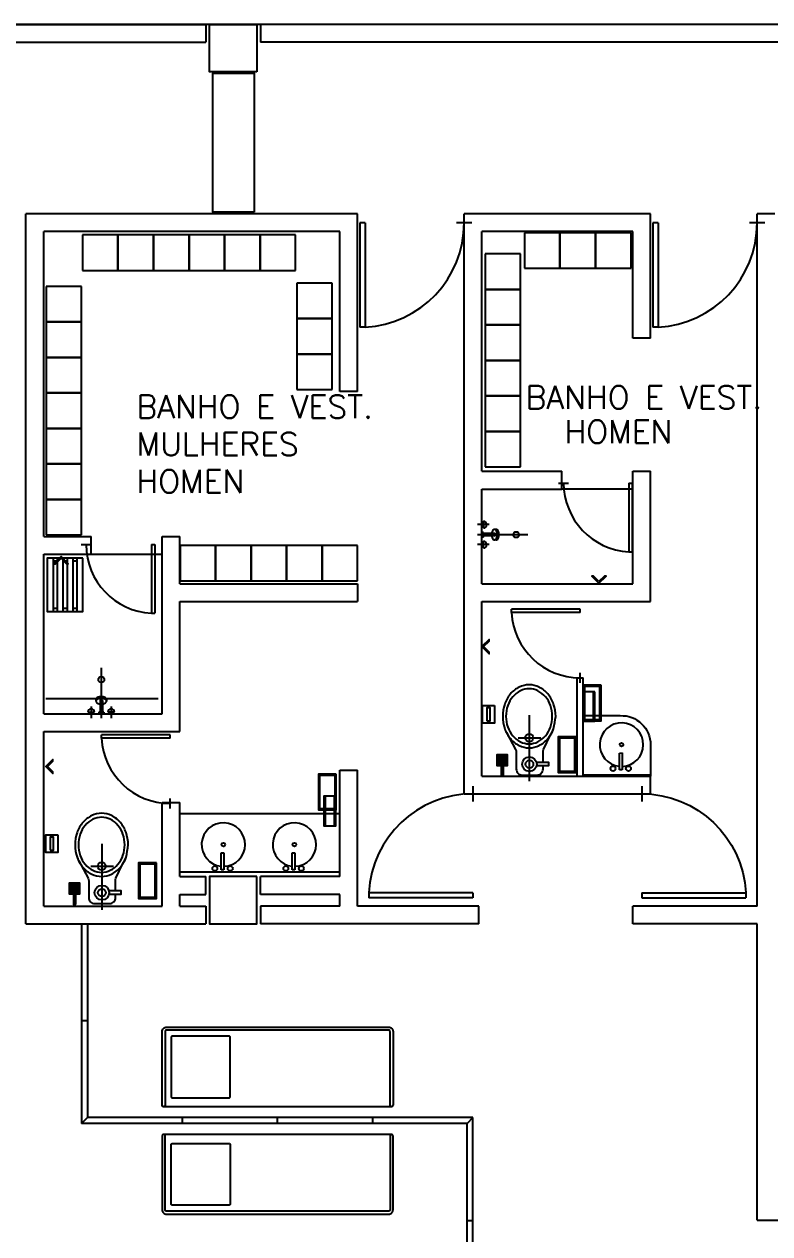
# Model space of a CAD drawing. Extents: x -358 to -207, y -206 to -105.
# Drawn here: x -258.08 to -251.78, y -144.05 to -133.83 of the extents above; entities that cross this region are included whole.
import ezdxf

# ---------------------------------------------------------------- set-up
doc = ezdxf.new("R2010")
doc.units = 0
doc.header["$LTSCALE"] = 1.5
doc.header["$MEASUREMENT"] = 0
doc.layers.get('0').update_dxf_attribs({"linetype": 'CONTINUOUS'})
for name, color, linetype in [('8CMOB01', 8, 'CONTINUOUS'), ('9CCOLUMNA', 5, 'CONTINUOUS'), ('AREAS', 253, 'CONTINUOUS'), ('CCCANCEL', 6, 'CONTINUOUS'), ('CCPTAS', 6, 'CONTINUOUS'), ('MSAN', 6, 'CONTINUOUS'), ('RCMURO01', 3, 'CONTINUOUS')]:
    doc.layers.add(name, color=color, linetype=linetype)
doc.styles.add('REG-60', font='ROMANS.shx', dxfattribs={"height": 0.195})

# ---------------------------------------------------------------- blocks, each defined once
blk = doc.blocks.new('PTA-I')
for p, q in [((-1, 0), (-1, 1)), ((-0.95, 1), (-1, 1)), ((-0.95, 0), (-0.95, 1)), ((-0.95, 0), (-1, 0)), ((0.073, 0), (-0.073, 0))]:
    blk.add_line(p, q)
blk.add_arc((-1.002, -0.001), 1.002, 0.0552, 87.0072)
blk = doc.blocks.new('PTA-D')
for p, q in [((0.95, 0), (0.95, 1)), ((0.95, 1), (1, 1)), ((1, 0), (1, 1)), ((-0.073, 0), (0.073, 0)), ((0.95, 0), (1, 0))]:
    blk.add_line(p, q)
blk.add_arc((1.002, -0.001), 1.002, 92.9928, 179.9448)
blk = doc.blocks.new('VB')
at = {"layer": 'MSAN'}
for p, q in [((-0.154, 0.147), (-0.138, 0.164)), ((-0.053, 0.046), (-0.154, 0.147)), ((-0.138, 0.164), (-0.037, 0.063)), ((-0.037, 0.063), (-0.053, 0.046))]:
    blk.add_line(p, q, dxfattribs=at)
blk.add_lwpolyline([(-0.128, 0.121), (-0.128, 0.121)], dxfattribs=at)
for centre, radius in [((-0.092, 0.194), 0.0208), ((-0.184, 0.102), 0.0208), ((0, 0), 0.0154)]:
    blk.add_circle(centre, radius, dxfattribs=at)
blk.add_arc((0, 0), 0.184, 136.4231, 129.262, dxfattribs=at)
blk = doc.blocks.new('8')
at = {"layer": 'MSAN'}
for p, q in [((0.123, 0.04), (-0.127, 0.04)), ((-0.127, -0.04), (0.123, -0.04))]:
    blk.add_line(p, q, dxfattribs=at)
blk.add_lwpolyline([(0.123, -0.05), (0.123, 0.05), (-0.127, 0.05), (-0.127, -0.05)], close=True, dxfattribs=at)
blk = doc.blocks.new('PAP')
at = {"layer": 'MSAN', "color": 6}
for points in [[(0.144, -0.077), (0.144, 0.073), (-0.156, 0.073), (-0.156, -0.077)], [(0.134, -0.067), (0.134, 0.063), (-0.146, 0.063), (-0.146, -0.067)]]:
    blk.add_lwpolyline(points, close=True, dxfattribs=at)
blk = doc.blocks.new('4')
at = {"layer": 'MSAN'}
for p, q in [((0, 0.045), (0, -0.514)), ((-0.054, -0.088), (-0.163, -0.088)), ((0.276, -0.102), (0.186, -0.102)), ((0.241, -0.09), (0.221, -0.09)), ((-0.163, -0.115), (-0.056, -0.115)), ((0.276, -0.112), (0.186, -0.112)), ((0.276, -0.122), (0.186, -0.122)), ((0.276, -0.132), (0.186, -0.132)), ((0.276, -0.142), (0.186, -0.142)), ((0.276, -0.152), (0.186, -0.152)), ((0.276, -0.162), (0.186, -0.162)), ((0.276, -0.172), (0.186, -0.172)), ((0.095, -0.323), (-0.096, -0.323))]:
    blk.add_line(p, q, dxfattribs=at)
blk.add_lwpolyline([(0.221, 0), (0.221, -0.09), (0.186, -0.09), (0.186, -0.18), (0.276, -0.18), (0.276, -0.09), (0.241, -0.09), (0.241, 0)], close=True, dxfattribs=at)
blk.add_lwpolyline([(0.196, -0.368), (0.118, -0.224, -0.124861), (0.112, -0.2), (0.112, -0.058, 0.414214), (0.063, -0.008), (-0.064, -0.008, 0.414214), (-0.114, -0.058), (-0.114, -0.088), (-0.163, -0.088), (-0.163, -0.115), (-0.114, -0.115), (-0.114, -0.202, -0.109858), (-0.118, -0.223), (-0.174, -0.341, 0.061992), (-0.203, -0.4, 0.020986), (-0.221, -0.504, 0.083945), (-0.203, -0.608, 0.09123), (-0.155, -0.693, 0.103863), (-0.08, -0.751, 0.114983), (0.003, -0.771, 0.114983), (0.087, -0.751, 0.103863), (0.162, -0.693, 0.09123), (0.21, -0.608, 0.083945), (0.227, -0.504, 0.083945), (0.21, -0.4, 0.048605), (0.188, -0.353)], format="xyb", dxfattribs=at)
for points in [[(-0.08, -0.751, 0.114983), (0.003, -0.771, 0.114983), (0.087, -0.751, 0.103863), (0.162, -0.693, 0.09123), (0.21, -0.608, 0.083945), (0.227, -0.504, 0.083945), (0.21, -0.4, 0.09123), (0.162, -0.316, 0.103863), (0.087, -0.257, 0.114983), (0.003, -0.238, 0.114983), (-0.08, -0.257, 0.103863), (-0.155, -0.316, 0.09123), (-0.203, -0.4, 0.020986), (-0.221, -0.504, 0.083945), (-0.203, -0.608, 0.09123), (-0.155, -0.693, 0.103863)], [(0.003, -0.272, 0.114859), (-0.07, -0.289, 0.103833), (-0.135, -0.34, 0.091287), (-0.177, -0.414, 0.084042), (-0.192, -0.504, 0.084042), (-0.177, -0.595, 0.091287), (-0.135, -0.669, 0.103833), (-0.07, -0.72, 0.114859), (0.003, -0.737, 0.114859), (0.077, -0.72, 0.103833), (0.142, -0.669, 0.091287), (0.184, -0.595, 0.084042), (0.199, -0.504, 0.084042), (0.184, -0.414, 0.091287), (0.142, -0.34, 0.103833), (0.077, -0.289, 0.114859)]]:
    blk.add_lwpolyline(points, format="xyb", close=True, dxfattribs=at)
for centre, radius in [((0.001, -0.1), 0.0616), ((0.001, -0.1), 0.0329), ((0.002, -0.323), 0.0335)]:
    blk.add_circle(centre, radius, dxfattribs=at)
blk = doc.blocks.new('2')
at = {"layer": 'MSAN'}
for points in [[(0.067, -0.053), (-0.083, -0.053), (-0.083, 0.047), (0.067, 0.047)], [(-0.063, 0.012), (-0.063, -0.018), (0.047, -0.018), (0.047, 0.012)]]:
    blk.add_lwpolyline(points, close=True, dxfattribs=at)
blk = doc.blocks.new('6')
at = {"layer": 'MSAN'}
blk.add_lwpolyline([(0.014, 0), (0.06, 0.046), (0.06, 0.06), (0, 0), (0.06, -0.06), (0.06, -0.046)], close=True, dxfattribs=at)
blk = doc.blocks.new('BA')
at = {"layer": 'MSAN'}
for p, q in [((-0.227, 0.097), (0.223, 0.097)), ((0.223, 0.064), (-0.227, 0.064)), ((-0.227, 0.014), (0.223, 0.014)), ((-0.202, 0.064), (-0.202, 0.097)), ((-0.202, -0.019), (-0.202, 0.014)), ((0.198, 0.064), (0.198, 0.097)), ((0.198, -0.019), (0.198, 0.014)), ((0.223, -0.019), (-0.227, -0.019)), ((-0.227, -0.069), (0.223, -0.069)), ((0.223, -0.102), (-0.227, -0.102)), ((-0.202, -0.102), (-0.202, -0.069)), ((0.198, -0.102), (0.198, -0.069))]:
    blk.add_line(p, q, dxfattribs=at)
blk.add_lwpolyline([(0.223, -0.152), (0.223, -0.102), (0.223, -0.069), (0.223, -0.019), (0.223, 0.014), (0.223, 0.064), (0.223, 0.097), (0.223, 0.148), (-0.227, 0.148), (-0.227, 0.097), (-0.227, 0.064), (-0.227, 0.014), (-0.227, -0.019), (-0.227, -0.069), (-0.227, -0.102), (-0.227, -0.152)], close=True, dxfattribs=at)

msp = doc.modelspace()

# ---------------------------------------------------------------- linework, layer by layer
at = {"layer": '8CMOB01'}
for p, q in [((-254.972, -142.975), (-256.897, -142.975)), ((-254.972, -143.21), (-256.897, -143.21))]:
    msp.add_line(p, q, dxfattribs=at)
at = {"layer": '8CMOB01', "color": 8}
msp.add_lwpolyline([(-256.132, -135.415), (-256.482, -135.415), (-256.482, -134.242), (-256.132, -134.242)], close=True, dxfattribs=at)
at = {"layer": '8CMOB01'}
for points in [[(-256.872, -142.327, 0.414214), (-256.885, -142.34), (-256.885, -142.962, -1), (-256.91, -142.962), (-256.91, -142.34, -0.414214), (-256.872, -142.302), (-254.997, -142.302, -0.414214), (-254.96, -142.34), (-254.96, -142.962, -1), (-254.985, -142.962), (-254.985, -142.34, 0.414214), (-254.997, -142.327)], [(-256.835, -142.887, 0.414214), (-256.822, -142.9), (-256.347, -142.9, 0.414214), (-256.335, -142.887), (-256.335, -142.39, 0.414214), (-256.347, -142.377), (-256.822, -142.377, 0.414214), (-256.835, -142.39)], [(-256.872, -143.857, -0.414214), (-256.885, -143.845), (-256.885, -143.222, 1), (-256.91, -143.222), (-256.91, -143.845, 0.414214), (-256.872, -143.882), (-254.997, -143.882, 0.414214), (-254.96, -143.845), (-254.96, -143.222, 1), (-254.985, -143.222), (-254.985, -143.845, -0.414214), (-254.997, -143.857)], [(-256.835, -143.297, -0.414214), (-256.822, -143.285), (-256.347, -143.285, -0.414214), (-256.335, -143.297), (-256.335, -143.795, -0.414214), (-256.347, -143.807), (-256.822, -143.807, -0.414214), (-256.835, -143.795)]]:
    msp.add_lwpolyline(points, format="xyb", close=True, dxfattribs=at)
at = {"layer": '9CCOLUMNA'}
for points in [[(-256.11, -134.23), (-256.51, -134.23), (-256.51, -133.83), (-256.11, -133.83)], [(-256.11, -141.03), (-256.51, -141.03), (-256.51, -141.43), (-256.11, -141.43)]]:
    msp.add_lwpolyline(points, close=True, dxfattribs=at)
at = {"layer": 'AREAS'}
msp.add_lwpolyline([(-229.284, -133.83), (-270.91, -133.83), (-270.91, -151.83), (-273.93, -151.83), (-273.93, -155.83), (-263.71, -155.83), (-263.71, -191.83), (-225.63, -191.83), (-225.63, -166.817), (-219.21, -166.817), (-219.21, -158.85), (-222.81, -158.85), (-222.81, -148.48), (-227.603, -148.48, 0.916198)], format="xyb", close=True, dxfattribs=at)
at = {"layer": 'CCCANCEL', "color": 6}
for p, q in [((-253.405, -140.18), (-253.405, -139.35)), ((-253.405, -139.35), (-253.355, -139.35)), ((-253.355, -140.18), (-253.355, -139.35))]:
    msp.add_line(p, q, dxfattribs=at)
at = {"layer": 'CCPTAS'}
for p, q in [((-257.59, -141.43), (-257.59, -143.117)), ((-257.54, -141.43), (-257.54, -143.067)), ((-257.54, -142.249), (-257.59, -142.249)), ((-257.54, -143.067), (-257.59, -143.117)), ((-254.285, -143.067), (-257.54, -143.067)), ((-256.741, -143.067), (-256.741, -143.117)), ((-255.938, -143.067), (-255.938, -143.117)), ((-255.134, -143.067), (-255.134, -143.117)), ((-254.285, -143.067), (-254.335, -143.117)), ((-254.285, -144.755), (-254.285, -143.067)), ((-254.335, -143.117), (-257.59, -143.117)), ((-254.335, -144.755), (-254.335, -143.117)), ((-254.335, -143.936), (-254.285, -143.936))]:
    msp.add_line(p, q, dxfattribs=at)
at = {"layer": 'MSAN', "color": 6}
for p, q in [((-257.583, -135.608), (-257.583, -135.908)), ((-257.283, -135.608), (-257.583, -135.608)), ((-257.283, -135.908), (-257.283, -135.608)), ((-257.283, -135.608), (-257.283, -135.908)), ((-256.983, -135.608), (-257.283, -135.608)), ((-256.983, -135.908), (-256.983, -135.608)), ((-256.983, -135.608), (-256.983, -135.908)), ((-256.683, -135.608), (-256.983, -135.608)), ((-256.383, -135.608), (-256.683, -135.608)), ((-256.683, -135.608), (-256.683, -135.908)), ((-256.683, -135.908), (-256.683, -135.608)), ((-256.383, -135.908), (-256.383, -135.608)), ((-256.383, -135.608), (-256.383, -135.908)), ((-256.083, -135.608), (-256.383, -135.608)), ((-256.083, -135.608), (-256.083, -135.908)), ((-256.083, -135.908), (-256.083, -135.608)), ((-255.783, -135.608), (-256.083, -135.608)), ((-255.783, -135.908), (-255.783, -135.608)), ((-253.85, -135.589), (-253.85, -135.889)), ((-253.55, -135.589), (-253.85, -135.589)), ((-253.55, -135.889), (-253.55, -135.589)), ((-253.55, -135.589), (-253.55, -135.889)), ((-253.25, -135.589), (-253.55, -135.589)), ((-252.95, -135.589), (-253.25, -135.589)), ((-253.25, -135.589), (-253.25, -135.889)), ((-253.25, -135.889), (-253.25, -135.589)), ((-252.95, -135.889), (-252.95, -135.589)), ((-253.883, -135.768), (-254.183, -135.768)), ((-254.183, -135.768), (-254.183, -136.068)), ((-253.883, -136.068), (-253.883, -135.768)), ((-257.583, -135.908), (-257.283, -135.908)), ((-257.283, -135.908), (-256.983, -135.908)), ((-256.983, -135.908), (-256.683, -135.908)), ((-256.683, -135.908), (-256.383, -135.908)), ((-256.383, -135.908), (-256.083, -135.908)), ((-256.083, -135.908), (-255.783, -135.908)), ((-253.85, -135.889), (-253.55, -135.889)), ((-253.55, -135.889), (-253.25, -135.889)), ((-253.25, -135.889), (-252.95, -135.889)), ((-257.591, -136.043), (-257.891, -136.043)), ((-257.891, -136.043), (-257.891, -136.343)), ((-257.591, -136.343), (-257.591, -136.043)), ((-255.473, -136.015), (-255.773, -136.015)), ((-255.773, -136.015), (-255.773, -136.315)), ((-255.473, -136.315), (-255.473, -136.015)), ((-254.183, -136.068), (-253.883, -136.068)), ((-253.883, -136.068), (-254.183, -136.068)), ((-254.183, -136.068), (-254.183, -136.368)), ((-253.883, -136.368), (-253.883, -136.068)), ((-257.891, -136.343), (-257.591, -136.343)), ((-257.591, -136.343), (-257.891, -136.343)), ((-257.891, -136.343), (-257.891, -136.643)), ((-257.591, -136.643), (-257.591, -136.343)), ((-255.473, -136.315), (-255.773, -136.315)), ((-255.773, -136.315), (-255.773, -136.615)), ((-255.773, -136.315), (-255.473, -136.315)), ((-255.473, -136.615), (-255.473, -136.315)), ((-254.183, -136.368), (-253.883, -136.368)), ((-253.883, -136.368), (-254.183, -136.368)), ((-254.183, -136.368), (-254.183, -136.668)), ((-253.883, -136.668), (-253.883, -136.368)), ((-257.891, -136.643), (-257.891, -136.943)), ((-257.591, -136.643), (-257.891, -136.643)), ((-257.891, -136.643), (-257.591, -136.643)), ((-257.591, -136.943), (-257.591, -136.643)), ((-255.773, -136.615), (-255.773, -136.915)), ((-255.773, -136.615), (-255.473, -136.615)), ((-255.473, -136.615), (-255.773, -136.615)), ((-255.473, -136.915), (-255.473, -136.615)), ((-254.183, -136.668), (-254.183, -136.968)), ((-253.883, -136.668), (-254.183, -136.668)), ((-254.183, -136.668), (-253.883, -136.668)), ((-253.883, -136.968), (-253.883, -136.668)), ((-257.891, -136.943), (-257.591, -136.943)), ((-257.591, -136.943), (-257.891, -136.943)), ((-257.891, -136.943), (-257.891, -137.243)), ((-257.591, -137.243), (-257.591, -136.943)), ((-255.773, -136.915), (-255.473, -136.915)), ((-254.183, -136.968), (-253.883, -136.968)), ((-253.883, -136.968), (-254.183, -136.968)), ((-254.183, -136.968), (-254.183, -137.268)), ((-253.883, -137.268), (-253.883, -136.968)), ((-257.591, -137.243), (-257.891, -137.243)), ((-257.891, -137.243), (-257.891, -137.543)), ((-257.891, -137.243), (-257.591, -137.243)), ((-257.591, -137.543), (-257.591, -137.243)), ((-253.883, -137.268), (-254.183, -137.268)), ((-254.183, -137.268), (-254.183, -137.568)), ((-254.183, -137.268), (-253.883, -137.268)), ((-253.883, -137.568), (-253.883, -137.268)), ((-257.891, -137.543), (-257.591, -137.543)), ((-257.591, -137.543), (-257.891, -137.543)), ((-257.891, -137.543), (-257.891, -137.843)), ((-257.591, -137.843), (-257.591, -137.543)), ((-254.183, -137.568), (-253.883, -137.568)), ((-252.935, -137.755), (-253.535, -137.755)), ((-257.891, -137.843), (-257.891, -138.143)), ((-257.891, -137.843), (-257.591, -137.843)), ((-257.591, -137.843), (-257.891, -137.843)), ((-257.591, -138.143), (-257.591, -137.843)), ((-254.148, -138.056), (-254.248, -138.056)), ((-254.195, -138.028), (-254.195, -138.084)), ((-257.891, -138.143), (-257.591, -138.143)), ((-253.822, -138.141), (-254.248, -138.141)), ((-254.196, -138.121), (-254.204, -138.121)), ((-254.196, -138.161), (-254.204, -138.161)), ((-254.196, -138.161), (-254.196, -138.121)), ((-254.1, -138.131), (-254.196, -138.131)), ((-254.1, -138.151), (-254.196, -138.151)), ((-254.089, -138.096), (-254.103, -138.096)), ((-254.089, -138.185), (-254.103, -138.185)), ((-256.459, -138.232), (-256.759, -138.232)), ((-256.759, -138.232), (-256.759, -138.532)), ((-256.459, -138.532), (-256.459, -138.232)), ((-256.159, -138.232), (-256.459, -138.232)), ((-256.459, -138.232), (-256.459, -138.532)), ((-255.859, -138.232), (-256.159, -138.232)), ((-256.159, -138.232), (-256.159, -138.532)), ((-256.159, -138.532), (-256.159, -138.232)), ((-255.559, -138.232), (-255.859, -138.232)), ((-255.859, -138.232), (-255.859, -138.532)), ((-255.859, -138.532), (-255.859, -138.232)), ((-255.259, -138.232), (-255.559, -138.232)), ((-255.559, -138.232), (-255.559, -138.532)), ((-255.559, -138.532), (-255.559, -138.232)), ((-255.259, -138.532), (-255.259, -138.232)), ((-254.148, -138.225), (-254.248, -138.225)), ((-254.195, -138.253), (-254.195, -138.197)), ((-257.51, -138.305), (-256.91, -138.305)), ((-256.759, -138.532), (-256.459, -138.532)), ((-256.459, -138.532), (-256.159, -138.532)), ((-256.159, -138.532), (-255.859, -138.532)), ((-255.859, -138.532), (-255.559, -138.532)), ((-255.559, -138.532), (-255.259, -138.532)), ((-257.424, -139.266), (-257.424, -139.692)), ((-257.509, -139.593), (-257.509, -139.692)), ((-257.469, -139.534), (-257.469, -139.547)), ((-257.434, -139.544), (-257.434, -139.641)), ((-257.414, -139.544), (-257.414, -139.641)), ((-257.38, -139.534), (-257.38, -139.547)), ((-257.34, -139.593), (-257.34, -139.692)), ((-257.537, -139.64), (-257.481, -139.64)), ((-257.444, -139.641), (-257.444, -139.649)), ((-257.404, -139.641), (-257.444, -139.641)), ((-257.404, -139.641), (-257.404, -139.649)), ((-257.312, -139.64), (-257.368, -139.64)), ((-255.41, -140.5), (-256.76, -140.5))]:
    msp.add_line(p, q, dxfattribs=at)
at = {"layer": 'MSAN'}
for p, q in [((-257.893, -139.525), (-256.943, -139.525)), ((-253.355, -140.17), (-252.785, -140.17)), ((-256.76, -140.99), (-255.41, -140.99))]:
    msp.add_line(p, q, dxfattribs=at)
for points in [[(-253.355, -139.67), (-253.041, -139.67, -0.42759), (-252.785, -139.915), (-252.785, -140.18)], [(-257.197, -140.762, 0.083945), (-257.215, -140.658, 0.09123), (-257.263, -140.573, 0.103863), (-257.337, -140.515, 0.114983), (-257.421, -140.495, 0.114983), (-257.505, -140.515, 0.103863), (-257.58, -140.573, 0.09123), (-257.628, -140.658, 0.083945), (-257.645, -140.762, 0.083945), (-257.628, -140.866, 0.048605), (-257.606, -140.913)]]:
    msp.add_lwpolyline(points, format="xyb", dxfattribs=at)
at = {"layer": 'MSAN', "color": 6}
for centre in [(-253.92, -138.141), (-257.424, -139.365)]:
    msp.add_circle(centre, 0.025, dxfattribs=at)
for centre, radius, start, end in [((-254.196, -138.056), 0.0282, 271.3867, 88.6133), ((-254.042, -138.141), 0.0848, 167.6853, 173.2254), ((-254.042, -138.141), 0.0848, 186.7746, 192.3147), ((-254.072, -138.134), 0.0538, 152.2094, 167.6853), ((-254.072, -138.147), 0.0538, 192.3147, 207.7906), ((-254.091, -138.124), 0.0323, 128.1651, 152.2094), ((-254.091, -138.157), 0.0323, 207.7906, 231.8349), ((-254.103, -138.109), 0.0131, 90, 128.1651), ((-254.103, -138.172), 0.0131, 231.8349, 270), ((-254.103, -138.109), 0.0131, 51.8349, 90), ((-254.103, -138.172), 0.0131, 270, 308.1651), ((-254.1, -138.132), 0.00175, 43.5913, 90), ((-254.1, -138.149), 0.00175, 270, 316.4087), ((-254.104, -138.136), 0.0074, 21.5209, 43.5913), ((-254.104, -138.145), 0.0074, 316.4087, 338.4791), ((-254.11, -138.139), 0.0145, 9.2766, 21.5209), ((-254.11, -138.142), 0.0145, 338.4791, 350.7234), ((-254.121, -138.141), 0.0253, 0, 9.2766), ((-254.121, -138.141), 0.0253, 350.7234, 360), ((-254.115, -138.124), 0.0323, 27.7906, 51.8349), ((-254.115, -138.157), 0.0323, 308.1651, 332.2094), ((-254.089, -138.109), 0.0131, 51.8349, 90), ((-254.089, -138.172), 0.0131, 270, 308.1651), ((-254.134, -138.134), 0.0538, 12.3147, 27.7906), ((-254.134, -138.147), 0.0538, 332.2094, 347.6853), ((-254.101, -138.124), 0.0323, 27.7906, 51.8349), ((-254.164, -138.141), 0.0848, 360, 12.3147), ((-254.164, -138.141), 0.0848, 347.6853, 0), ((-254.101, -138.157), 0.0323, 308.1651, 332.2094), ((-254.12, -138.134), 0.0538, 12.3147, 27.7906), ((-254.12, -138.147), 0.0538, 332.2094, 347.6853), ((-254.15, -138.141), 0.0848, 360, 12.3147), ((-254.15, -138.141), 0.0848, 347.6853, 0), ((-254.196, -138.225), 0.0282, 271.3867, 88.6133), ((-257.441, -139.545), 0.0323, 117.7906, 141.8349), ((-257.431, -139.565), 0.0538, 102.3147, 117.7906), ((-257.424, -139.595), 0.0848, 90, 102.3147), ((-257.424, -139.595), 0.0848, 77.6853, 90), ((-257.418, -139.565), 0.0538, 62.2094, 77.6853), ((-257.408, -139.545), 0.0323, 38.1651, 62.2094), ((-257.509, -139.64), 0.0282, 1.3867, 178.6133), ((-257.456, -139.534), 0.0131, 141.8349, 180), ((-257.456, -139.547), 0.0131, 141.8349, 180), ((-257.456, -139.547), 0.0131, 180, 218.1651), ((-257.441, -139.559), 0.0323, 117.7906, 141.8349), ((-257.441, -139.536), 0.0323, 218.1651, 242.2094), ((-257.431, -139.578), 0.0538, 102.3147, 117.7906), ((-257.431, -139.517), 0.0538, 242.2094, 257.6853), ((-257.424, -139.609), 0.0848, 90, 102.3147), ((-257.424, -139.486), 0.0848, 257.6853, 263.2254), ((-257.429, -139.548), 0.0074, 111.5209, 133.5913), ((-257.433, -139.544), 0.00175, 133.5913, 180), ((-257.426, -139.555), 0.0145, 99.2766, 111.5209), ((-257.424, -139.566), 0.0253, 90, 99.2766), ((-257.424, -139.609), 0.0848, 77.6853, 90), ((-257.424, -139.566), 0.0253, 80.7234, 90), ((-257.423, -139.555), 0.0145, 68.4791, 80.7234), ((-257.42, -139.548), 0.0074, 46.4087, 68.4791), ((-257.416, -139.544), 0.00175, 0, 46.4087), ((-257.424, -139.486), 0.0848, 276.7746, 282.3147), ((-257.418, -139.578), 0.0538, 62.2094, 77.6853), ((-257.418, -139.517), 0.0538, 282.3147, 297.7906), ((-257.408, -139.559), 0.0323, 38.1651, 62.2094), ((-257.408, -139.536), 0.0323, 297.7906, 321.8349), ((-257.393, -139.534), 0.0131, 0, 38.1651), ((-257.393, -139.547), 0.0131, 0, 38.1651), ((-257.393, -139.547), 0.0131, 321.8349, 360), ((-257.34, -139.64), 0.0282, 1.3867, 178.6133)]:
    msp.add_arc(centre, radius, start, end, dxfattribs=at)
at = {"layer": 'RCMURO01'}
for p, q in [((-263.28, -133.83), (-256.54, -133.83)), ((-256.54, -133.83), (-256.54, -133.98)), ((-249.34, -133.83), (-256.08, -133.83)), ((-256.08, -133.83), (-256.08, -133.98)), ((-263.28, -133.98), (-256.54, -133.98)), ((-249.34, -133.98), (-256.08, -133.98)), ((-258.06, -141.43), (-258.06, -135.43)), ((-255.26, -135.43), (-258.06, -135.43)), ((-255.26, -136.93), (-255.26, -135.43)), ((-254.36, -140.33), (-254.36, -135.43)), ((-252.785, -135.43), (-254.36, -135.43)), ((-252.785, -136.48), (-252.785, -135.43)), ((-251.885, -141.28), (-251.885, -135.43)), ((-251.735, -135.43), (-251.885, -135.43)), ((-257.91, -138.155), (-257.91, -135.58)), ((-255.41, -135.58), (-257.91, -135.58)), ((-255.41, -136.93), (-255.41, -135.58)), ((-254.21, -137.605), (-254.21, -135.58)), ((-252.935, -135.58), (-254.21, -135.58)), ((-252.935, -136.48), (-252.935, -135.58)), ((-252.785, -136.48), (-252.935, -136.48)), ((-255.26, -136.93), (-255.41, -136.93)), ((-254.21, -137.605), (-253.535, -137.605)), ((-253.535, -137.755), (-253.535, -137.605)), ((-252.935, -138.555), (-252.935, -137.605)), ((-252.935, -137.605), (-252.785, -137.605)), ((-252.785, -138.705), (-252.785, -137.605)), ((-254.21, -138.555), (-254.21, -137.755)), ((-254.21, -137.755), (-253.535, -137.755)), ((-257.91, -138.155), (-257.51, -138.155)), ((-257.51, -138.305), (-257.51, -138.155)), ((-256.91, -139.655), (-256.91, -138.155)), ((-256.91, -138.155), (-256.76, -138.155)), ((-256.76, -138.555), (-256.76, -138.155)), ((-257.91, -139.655), (-257.91, -138.305)), ((-257.91, -138.305), (-257.51, -138.305)), ((-256.76, -138.555), (-255.26, -138.555)), ((-255.26, -138.555), (-255.26, -138.705)), ((-254.21, -138.555), (-252.935, -138.555)), ((-256.76, -138.705), (-255.26, -138.705)), ((-256.76, -139.805), (-256.76, -138.705)), ((-254.21, -138.705), (-252.785, -138.705)), ((-254.21, -140.18), (-254.21, -138.705)), ((-257.91, -139.655), (-256.91, -139.655)), ((-257.91, -141.28), (-257.91, -139.805)), ((-257.91, -139.805), (-256.76, -139.805)), ((-255.41, -141.03), (-255.41, -140.13)), ((-255.41, -140.13), (-255.26, -140.13)), ((-255.26, -141.28), (-255.26, -140.13)), ((-254.21, -140.18), (-252.785, -140.18)), ((-252.785, -140.33), (-252.785, -140.18)), ((-254.36, -140.33), (-252.785, -140.33)), ((-256.91, -141.28), (-256.91, -140.405)), ((-256.91, -140.405), (-256.76, -140.405)), ((-256.76, -141.03), (-256.76, -140.405)), ((-256.76, -141.03), (-256.54, -141.03)), ((-256.54, -141.18), (-256.54, -141.03)), ((-255.41, -141.03), (-256.08, -141.03)), ((-256.08, -141.18), (-256.08, -141.03)), ((-256.76, -141.18), (-256.54, -141.18)), ((-256.76, -141.28), (-256.76, -141.18)), ((-255.41, -141.18), (-256.08, -141.18)), ((-255.41, -141.28), (-255.41, -141.18)), ((-257.91, -141.28), (-256.91, -141.28)), ((-256.76, -141.28), (-256.54, -141.28)), ((-256.54, -141.28), (-256.54, -141.43)), ((-256.08, -141.28), (-256.08, -141.43)), ((-255.41, -141.28), (-256.08, -141.28)), ((-254.235, -141.28), (-255.26, -141.28)), ((-254.235, -141.43), (-254.235, -141.28)), ((-251.885, -141.28), (-252.935, -141.28)), ((-252.935, -141.43), (-252.935, -141.28)), ((-258.06, -141.43), (-256.54, -141.43)), ((-254.235, -141.43), (-256.08, -141.43)), ((-251.885, -141.43), (-252.935, -141.43)), ((-251.885, -143.705), (-251.885, -141.43)), ((-251.885, -143.934), (-251.885, -141.43)), ((-251.885, -143.934), (-247.235, -143.934))]:
    msp.add_line(p, q, dxfattribs=at)

# ---------------------------------------------------------------- block references
for name, p, rotation in [('BA', (-257.732, -138.563), 90), ('6', (-257.764, -138.326), 270), ('6', (-253.221, -138.55), 90), ('4', (-253.807, -140.18), 180), ('PAP', (-253.279, -139.557), 90), ('8', (-253.306, -139.591), 90), ('2', (-254.157, -139.651), 90), ('PAP', (-253.492, -139.994), 90), ('PAP', (-255.517, -140.309), 90), ('8', (-255.494, -140.473), 90), ('4', (-257.418, -141.266), 180), ('2', (-257.845, -140.744), 90), ('PAP', (-257.036, -141.059), 90)]:
    msp.add_blockref(name, p, dxfattribs=dict(rotation=rotation))
for p in [(-254.209, -139.087), (-257.893, -140.1)]:
    msp.add_blockref('6', p)
at = {"layer": 'CCPTAS'}
for name, p, xscale, yscale, zscale, rotation in [('PTA-D', (-254.36, -135.507), 0.88, 0.88, 0.88, 180), ('PTA-D', (-251.885, -135.507), 0.88, 0.88, 0.88, 180), ('PTA-I', (-253.519, -137.705), 0.58, 0.58, 0.58, 180), ('PTA-I', (-257.552, -138.225), 0.58, 0.58, 0.58, 180), ('PTA-D', (-256.843, -140.412), 0.58, 0.58, 0.58, 90), ('PTA-I', (-254.285, -140.33), 0.88, 0.88, 0.88, 90), ('PTA-I', (-252.86, -140.33), -0.88, 0.88, 0.88, 270)]:
    msp.add_blockref(name, p, dxfattribs=dict(at, xscale=xscale, yscale=yscale, zscale=zscale, rotation=rotation))
at = {"layer": 'CCPTAS', "color": 6, "xscale": 0.58, "yscale": 0.58, "zscale": 0.58, "rotation": 90}
msp.add_blockref('PTA-D', (-253.38, -139.35), dxfattribs=at)
at = {"layer": 'MSAN', "rotation": 135}
for p in [(-253.03, -139.915), (-256.393, -140.759), (-255.793, -140.759)]:
    msp.add_blockref('VB', p, dxfattribs=at)

# ---------------------------------------------------------------- texts
at = {"style": 'REG-60'}
for s, p in [('BANHO E VEST.', (-257.127, -137.157)), ('BANHO E VEST.', (-253.84, -137.078)), ('HOMEN', (-253.511, -137.368)), ('MULHERES', (-257.127, -137.473)), ('HOMEN', (-257.127, -137.788))]:
    msp.add_text(s, height=0.195, dxfattribs=at).set_placement(p)

doc.saveas('drawing.dxf')
